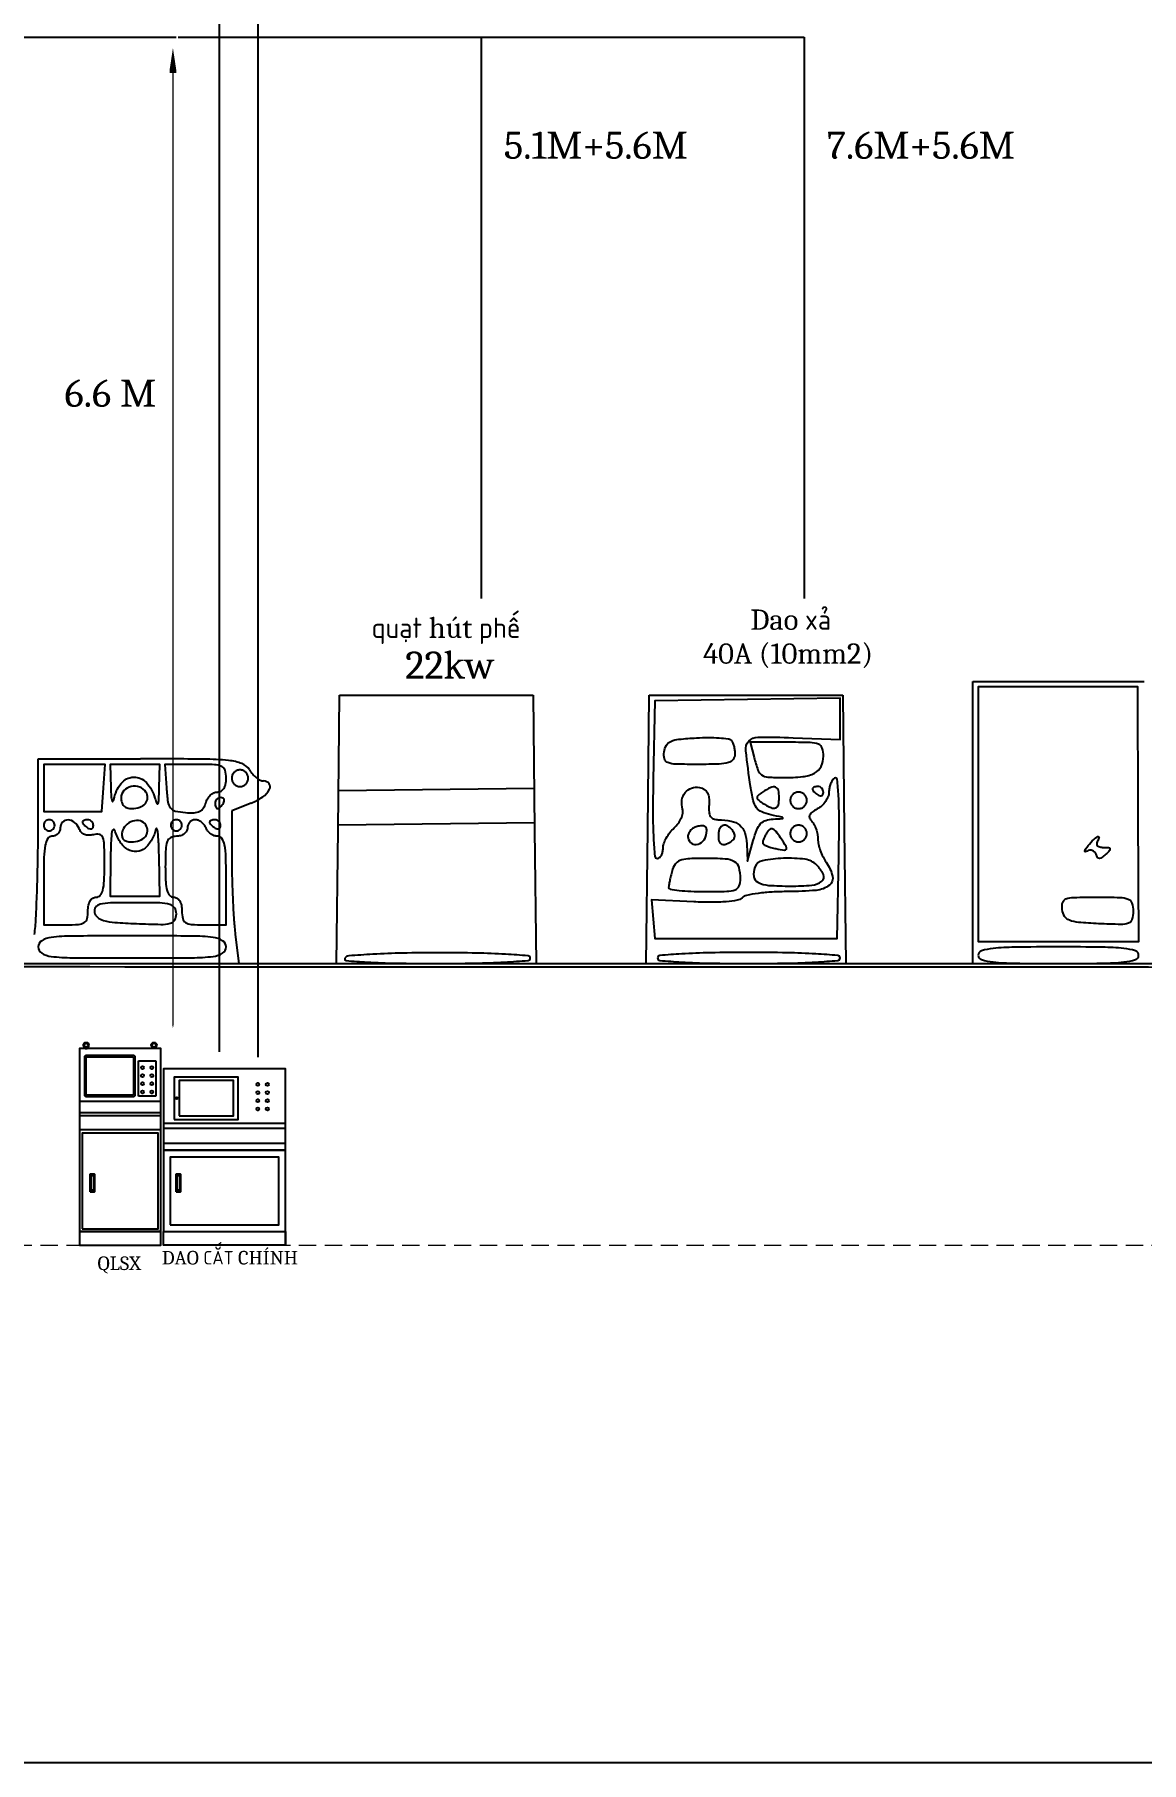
# Model space of a CAD drawing. Extents: x 223136 to 348136, y -32544 to -4064.
# Drawn here: x 256646 to 264807, y -25702 to -12965 of the extents above; entities that cross this region are included whole.
import ezdxf

# ---------------------------------------------------------------- set-up
doc = ezdxf.new("R2010")
doc.units = 0
doc.header["$LTSCALE"] = 20
doc.header["$MEASUREMENT"] = 0
doc.linetypes.add('HIDDEN', pattern=[9.525, 6.35, -3.175])
doc.layers.add('6', color=6, linetype='Continuous')
doc.layers.add('Cuasau', color=10, linetype='Continuous')

# ---------------------------------------------------------------- blocks, each defined once
blk = doc.blocks.new('PC_Box_Front')
at = {"linetype": 'ByBlock'}
for p, q in [((42, 1457), (42, 1450)), ((42, 1455), (58, 1455)), ((42, 1450), (58, 1450)), ((58, 1457), (58, 1450)), ((542, 1457), (542, 1450)), ((558, 1455), (542, 1455)), ((558, 1450), (542, 1450)), ((558, 1457), (558, 1450)), ((435, 1360), (565, 1360)), ((435, 1100), (435, 1360)), ((565, 1360), (565, 1100)), ((600, 1060), (0, 1060)), ((565, 1100), (435, 1100)), ((600, 975), (0, 975)), ((600, 955), (0, 955)), ((600, 850), (0, 850)), ((80, 394), (80, 524)), ((80, 524), (112, 524)), ((112, 524), (112, 394)), ((112, 394), (80, 394)), ((85, 408), (107, 408))]:
    blk.add_line(p, q, dxfattribs=at)
for points in [[(0, 100), (600, 100), (600, 1450), (0, 1450)], [(20, 120), (580, 120), (580, 825), (20, 825)], [(80, 394), (112, 394), (112, 524), (80, 524)], [(0, 0), (600, 0), (600, 100), (0, 100)]]:
    blk.add_lwpolyline(points, close=True, dxfattribs=at)
for points in [[(50, 1400), (400, 1400, -0.414214), (410, 1390), (410, 1105, -0.414214), (400, 1095), (50, 1095, -0.414214), (40, 1105), (40, 1390, -0.414214)], [(60, 1390), (390, 1390, -0.414214), (400, 1380), (400, 1115, -0.414214), (390, 1105), (60, 1105, -0.414214), (50, 1115), (50, 1380, -0.414214)]]:
    blk.add_lwpolyline(points, format="xyb", close=True, dxfattribs=at)
blk.add_lwpolyline([(85, 503), (85, 399), (107, 399), (107, 503)], dxfattribs=at)
for centre, radius in [((50, 1475), 20), ((50, 1475), 14), ((550, 1475), 20), ((550, 1475), 14), ((465, 1310), 11), ((535, 1310), 11), ((465, 1250), 11), ((465, 1190), 11), ((535, 1250), 11), ((535, 1190), 11), ((465, 1130), 11), ((535, 1130), 11)]:
    blk.add_circle(centre, radius, dxfattribs=at)
blk.add_arc((96, 503), 11, 359.0354, 180.9646, dxfattribs=at)

msp = doc.modelspace()

# ---------------------------------------------------------------- hatches: boundary and pattern name
at = {"layer": '6', "linetype": 'ByBlock'}
h = msp.add_hatch(dxfattribs=at)
h.set_pattern_fill('ANSI32', color=8, scale=150)
h.paths.add_polyline_path([(293100, -16999.533), (287251.209, -16999.533), (287249.759, -17000.314), (287249.759, -17259.943), (293100, -17259.943)])
h.paths.add_polyline_path([(294444.5, -16999.533), (293100, -16999.533), (293100, -17259.943), (294444.5, -17259.943)])
h.paths.add_polyline_path([(310271, -16999.533), (294444.5, -16999.533), (294444.5, -17259.943), (309914.14, -17259.943), (310271, -17254.453)])
h.paths.add_polyline_path([(286789.377, -17508.211), (287249.759, -17259.943), (287249.759, -17000.314), (287053.524, -17106.068, -0.135462681), (286835.276, -17223.685), (286191.122, -17570.829), (286191.122, -17830.829), (286309.783, -17766.839, -0.322823165)])
h.paths.add_polyline_path([(286789.377, -17508.211, 0.322823165), (286309.783, -17766.839)], flags=17)
h.paths.add_polyline_path([(322538.455, -16999.533), (310271, -16999.533), (310271, -17259.943), (322831.71, -17259.943, -0.047041611)])
h.paths.add_polyline_path([(326394.5, -16999.533), (322538.455, -16999.533, 0.047041611), (322831.71, -17259.943), (325448.278, -17259.943), (325872.486, -17253.417, -0.002624999), (326263.232, -17249.457, -0.011484333), (326394.5, -17251.831)])
h.paths.add_polyline_path([(289265.28, -20791.194), (291669.118, -20791.194), (291669.118, -20010.141), (289265.28, -20010.141)], flags=9)
h.paths.add_polyline_path([(289242.056, -21672.469), (290963.634, -21672.469), (290963.634, -20891.416), (289242.056, -20891.416)], flags=9)
h.paths.add_polyline_path([(341793.609, -14897.652), (343381.371, -14897.652), (343381.371, -14116.599), (341793.609, -14116.599)], flags=9)
h.paths.add_polyline_path([(326496.976, -14897.652), (328084.739, -14897.652), (328084.739, -14116.599), (326496.976, -14116.599)], flags=9)
h.paths.add_polyline_path([(341485.618, -12728.635), (342216.755, -12728.635), (342216.755, -12280.916), (341485.618, -12280.916)], flags=9)
h.paths.add_polyline_path([(334494.455, -12728.635), (335389.821, -12728.635), (335389.821, -12280.916), (334494.455, -12280.916)], flags=9)
h.paths.add_polyline_path([(341228.274, -11323.157), (341959.411, -11323.157), (341959.411, -10875.438), (341228.274, -10875.438)], flags=9)
h.paths.add_polyline_path([(310492.266, -14654.818), (312698.276, -14654.818), (312698.276, -14207.099), (310492.266, -14207.099)], flags=9)
h.paths.add_polyline_path([(341101.91, -22162.655), (341846.624, -22162.655), (341846.624, -21938.795), (341101.91, -21938.795)], flags=9)
h.paths.add_polyline_path([(325532.287, -22162.655), (326284.242, -22162.655), (326284.242, -21938.795), (325532.287, -21938.795)], flags=9)
h.paths.add_polyline_path([(309518.361, -22162.655), (310264.958, -22162.655), (310264.958, -21938.795), (309518.361, -21938.795)], flags=9)
h.paths.add_polyline_path([(292477.274, -22003.036), (293529.88, -22003.036), (293529.88, -21779.176), (292477.274, -21779.176)], flags=9)
h.paths.add_polyline_path([(282411.597, -22165.913), (282985.42, -22165.913), (282985.42, -21942.054), (282411.597, -21942.054)], flags=9)
h.paths.add_polyline_path([(257550.171, -22130.394), (258652.67, -22130.394), (258652.67, -21906.534), (257550.171, -21906.534)], flags=9)
h.paths.add_polyline_path([(257076.65, -22130.504), (257461.407, -22130.504), (257461.407, -21906.644), (257076.65, -21906.644)], flags=9)
h.paths.add_polyline_path([(243783.632, -22162.655), (244685.913, -22162.655), (244685.913, -21938.795), (243783.632, -21938.795)], flags=9)

# ---------------------------------------------------------------- linework, layer by layer
for p, q in [((263562.654, -18773.115), (263562.654, -17733.429)), ((263562.654, -17733.429), (264194.62, -17733.429)), ((264194.62, -17733.429), (264826.586, -17733.429)), ((258883.34, -18824.08), (258894.258, -17835.359)), ((258894.258, -17835.359), (259607.769, -17835.359)), ((259607.769, -17835.359), (260321.279, -17835.359)), ((260321.279, -17835.359), (260332.197, -18824.08)), ((261166.573, -18824.08), (261177.491, -17835.359)), ((261177.491, -17835.359), (261891.001, -17835.359)), ((261891.001, -17835.359), (262604.512, -17835.359)), ((262604.512, -17835.359), (262615.43, -18824.08)), ((256671.829, -18844.466), (256672.183, -18304.237)), ((256672.183, -18304.237), (257426.12, -18304.237)), ((258241.906, -18630.413), (258099.204, -18686.405)), ((258099.204, -18686.405), (258099.558, -19035.55)), ((258872.423, -19812.802), (258883.34, -18824.08)), ((260332.197, -18824.08), (260343.115, -19812.802)), ((261155.655, -19812.802), (261166.573, -18824.08)), ((262615.43, -18824.08), (262626.347, -19812.802)), ((263562.654, -19812.802), (263562.654, -18773.115)), ((258125.624, -19598.749), (258151.334, -19812.802)), ((237333.565, -19812.802), (346860.741, -19812.802)), ((258151.334, -19812.802), (258511.878, -19812.802)), ((258511.878, -19812.802), (258872.423, -19812.802)), ((260343.115, -19812.802), (260749.385, -19812.802)), ((260749.385, -19812.802), (261155.655, -19812.802)), ((262626.347, -19812.802), (263094.501, -19812.802)), ((263094.501, -19812.802), (263562.654, -19812.802))]:
    msp.add_line(p, q)
at = {"linetype": 'ByBlock'}
for p, q in [((257689.524, -21495.371), (257689.524, -21365.371)), ((257689.524, -21365.371), (257721.524, -21365.371)), ((257721.524, -21365.371), (257721.524, -21495.371)), ((257721.524, -21495.371), (257689.524, -21495.371)), ((257694.524, -21481.091), (257716.524, -21481.091))]:
    msp.add_line(p, q, dxfattribs=at)
for points in [[(223135.508, -25702.311), (348135.508, -25702.311), (348135.508, -4063.542), (223135.508, -4063.542)], [(257689.524, -21495.371), (257721.524, -21495.371), (257721.524, -21365.371), (257689.524, -21365.371)]]:
    msp.add_lwpolyline(points, close=True, dxfattribs=at)
for points in [[(263603.426, -18711.957), (263603.426, -19649.714), (264194.926, -19649.714), (264786.425, -19649.714), (264783.372, -18711.957), (264780.32, -17774.201), (264191.873, -17774.201), (263603.426, -17774.201)], [(256712.955, -18518.29), (256712.955, -18691.571), (256927.009, -18691.571), (257141.062, -18691.571), (257153.599, -18518.29), (257166.136, -18345.009), (256939.546, -18345.009), (256712.955, -18345.009)]]:
    msp.add_lwpolyline(points, close=True)
for points in [[(261206.951, -18457.132, 0.004912), (261204.518, -18709.419, 0.013101), (261209.265, -18889.324, 0.009028), (261218.566, -19020.782, 0.388468), (261237.53, -19038.133, 0.174457), (261253.515, -19032.381, 0.093221), (261267.116, -19016.036, 0.073483), (261276.32, -18991.687, 0.053729), (261279.421, -18962.908, -0.085127), (261285.28, -18928.746, -0.040647), (261303.544, -18887.95, -0.038745), (261330.118, -18847.357, -0.044566), (261361.542, -18813.366, 0.050998), (261391.465, -18780.151, 0.052765), (261413.655, -18741.929, 0.058395), (261425.346, -18704.649, 0.122689), (261423.63, -18674.537, -0.110172), (261418.301, -18609.384, -0.133825), (261442.297, -18553.24, -0.143694), (261489.81, -18519.65, -0.134106), (261549.325, -18515.876, -0.08913), (261583.943, -18529.746, -0.128731), (261606.447, -18553.621, -0.101432), (261617.626, -18590.064, -0.041225), (261618.307, -18642.204, 0.034491), (261618.287, -18695.982, 0.121363), (261628.767, -18728.686, 0.170249), (261650.761, -18746.54, 0.086366), (261686.324, -18752.729, -0.05115), (261781.604, -18762.502, -0.125172), (261844.508, -18793.158, -0.138773), (261881.249, -18847.737, -0.069241), (261896.154, -18930.372), (261901.306, -19058.519), (261944.116, -18905.624, -0.026129), (261970.776, -18826.571, -0.094089), (261999.14, -18781.84, -0.126902), (262036.881, -18757.883, -0.066898), (262091.859, -18747.905, 0.002243), (262160.718, -18744.43, 0.555272), (262163.189, -18739.93, 0.214031), (262155.969, -18734.583, 0.001314), (262074.475, -18716.947, -0.049059), (262006.719, -18695.351, -0.136496), (261968.162, -18664.306, -0.09922), (261944.296, -18611.404, -0.019157), (261924.603, -18507.717, -0.009069), (261889.839, -18244.376, -0.210463), (261911.8, -18173.822, -0.216694), (261978.392, -18143.493, -0.009654), (262237.659, -18148.346), (262584.316, -18161.535), (262584.221, -18008.811), (262584.126, -17856.087), (261901.194, -17866.109), (261218.263, -17876.131)], [(261780.497, -18166.551, -0.093317), (261791.634, -18182.855, -0.035239), (261800.95, -18208.962, -0.033397), (261807.321, -18239.519, -0.034706), (261809.457, -18270.26, -0.163281), (261796.455, -18309.016, -0.164265), (261762.739, -18331.972, -0.060305), (261692.892, -18342.648, -0.007804), (261541.604, -18345.009, -0.005947), (261374.063, -18343.016, -0.080616), (261314.13, -18331.821, -0.248535), (261289.613, -18304.865, -0.098296), (261286.778, -18253.272, -0.09514), (261303.729, -18203.912, -0.161566), (261335.95, -18175.08, -0.078112), (261396.867, -18159.288, -0.011201), (261525.672, -18149.563, -0.012512), (261614.299, -18147.087, -0.017371), (261693.696, -18149.615, -0.01393), (261758.325, -18155.736, -0.167313)], [(261951.053, -18293.96, 0.02162), (261978.58, -18386.494, 0.160467), (262006.037, -18422.568, 0.135889), (262051.709, -18438.306, 0.013974), (262166.812, -18442.197, 0.027195), (262309.746, -18435.254, 0.096887), (262396.977, -18408.644, 0.157393), (262444.493, -18359.575, 0.114773), (262461.81, -18285.131, 0.076485), (262452.61, -18225.343, 0.228779), (262425.007, -18196.018, 0.085523), (262364.381, -18184.033, 0.006138), (262192.371, -18181.921), (261922.933, -18181.921)], [(257207.772, -18518.29, 0.009727), (257210.964, -18580.241, 0.048279), (257216.77, -18614.592, 0.585464), (257223.635, -18616.327, 0.142651), (257230.606, -18602.795, -0.118776), (257284.297, -18485.322, -0.222302), (257375.606, -18439.151, -0.219451), (257470.528, -18479.439, -0.116654), (257533.597, -18593.5, 0.027292), (257547.433, -18634.236, 0.670609), (257556.105, -18634.3, 0.088797), (257562.177, -18607.095, 0.004749), (257565.104, -18518.29), (257569.168, -18345.009), (257385.694, -18345.009), (257202.22, -18345.009)], [(257617.788, -18517.444, 0.017), (257628.847, -18620.812, 0.129538), (257647.656, -18665.521, 0.173943), (257683.543, -18688.55, 0.036694), (257758.305, -18700.056, 0.031019), (257822.371, -18701.167, 0.099598), (257863.588, -18690.939, 0.136648), (257890.228, -18667.885, 0.082694), (257907.383, -18629.551, -0.070758), (257920.314, -18598.713, -0.06996), (257941.37, -18572.569, -0.075658), (257967.043, -18554.929, -0.113235), (257993.457, -18548.869, 0.124301), (258021.081, -18541.894, 0.127847), (258041.741, -18522.686, 0.095786), (258054.353, -18490.788, 0.046413), (258058.432, -18446.939, 0.06847), (258050.41, -18388.63, 0.222208), (258025.58, -18359.787, 0.097538), (257972.177, -18347.381, 0.008451), (257831.842, -18345.009), (257605.251, -18345.009)], [(258099.204, -18446.939, 0.099038), (258103.873, -18470.279, 0.097945), (258117.169, -18490.132, 0.097945), (258137.022, -18503.428, 0.099038), (258160.362, -18508.097, 0.099038), (258183.702, -18503.428, 0.097945), (258203.555, -18490.132, 0.097945), (258216.851, -18470.279, 0.099038), (258221.52, -18446.939, 0.099038), (258216.851, -18423.599, 0.097945), (258203.555, -18403.746, 0.097945), (258183.702, -18390.45, 0.099038), (258160.362, -18385.781, 0.099038), (258137.022, -18390.45, 0.097945), (258117.169, -18403.746, 0.097945), (258103.873, -18423.599, 0.099038)], [(262502.582, -18549.841, -0.094651), (262496.254, -18582.967, -0.057478), (262477.342, -18618.226, -0.054793), (262449.521, -18650.165, -0.063412), (262416.66, -18673.528, 0.033408), (262377.914, -18697.722, 0.132043), (262360.33, -18719.323, 0.206666), (262360.046, -18740.998, 0.098035), (262375.888, -18764.661, -0.074284), (262393.202, -18788.056, -0.038566), (262407.775, -18821.429, -0.037284), (262417.712, -18858.77, -0.046421), (262421.038, -18894.514, 0.056204), (262425.405, -18933.244, 0.029256), (262439, -18979.981, 0.028679), (262458.773, -19026.89, 0.038709), (262482.187, -19066.521, -0.091654), (262528.754, -19168.538, -0.298781), (262505.477, -19235.348, -0.142165), (262408.003, -19273.427, -0.0225), (262200.584, -19282.765, 0.014337), (262084.951, -19286.082, 0.018984), (261980.121, -19296.103, 0.016593), (261895.018, -19310.402, 0.147495), (261861.904, -19328.172, -0.153074), (261826.175, -19346.845, -0.023693), (261745.989, -19357.365, -0.021968), (261638.949, -19361.556, -0.011415), (261505.281, -19357.862), (261194.064, -19342.146), (261206.164, -19485.737), (261218.263, -19629.328), (261891.001, -19629.328), (262563.74, -19629.328), (262575.04, -19024.849, 0.004293), (262577.753, -18756.473, 0.013581), (262573.144, -18576.793, 0.012833), (262563.62, -18455.665, 0.552891), (262544.461, -18446.255, 0.10774), (262528.404, -18461.769, 0.050972), (262514.884, -18487.36, 0.047199), (262505.685, -18518.198, 0.048926)], [(257283.764, -18589.641, 0.072026), (257288.863, -18624.854, 0.121293), (257303.849, -18650.489, 0.12387), (257328.76, -18665.896, 0.077002), (257362.901, -18671.185, 0.084055), (257421.21, -18661.313, 0.133059), (257462.787, -18632.869, 0.167478), (257478.641, -18592.517, 0.150128), (257467.238, -18548.869, 0.172127), (257421.322, -18512.018, 0.139409), (257357.878, -18508.311, 0.14748), (257304.463, -18538.296, 0.193987)], [(257976.888, -18630.413, 0.042167), (257978.207, -18646.023, 0.061769), (257982.169, -18659.208, 0.081139), (257987.992, -18668.149, 0.210953), (257994.868, -18671.185, 0.151918), (258003.459, -18668.513, 0.038439), (258014.968, -18659.208, 0.035638), (258027.078, -18646.02, 0.029505), (258038.046, -18630.413, 0.082592), (258044.427, -18614.834, 0.161196), (258043.159, -18601.618, 0.182303), (258034.538, -18592.833, 0.108972), (258020.066, -18589.641, 0.093332), (258003.584, -18592.745, 0.09642), (257989.572, -18601.618, 0.099167), (257980.193, -18614.856, 0.105053)], [(262013.317, -18549.493, 0.02521), (261980.101, -18573.778, 0.226004), (261972.545, -18589.641, 0.226004), (261980.101, -18605.504, 0.02521), (262013.317, -18629.789, 0.032992), (262073.406, -18663.791, 0.19391), (262108.851, -18666.13, 0.261891), (262129.418, -18643.668, 0.057336), (262135.633, -18589.641, 0.057336), (262129.418, -18535.614, 0.261891), (262108.851, -18513.152, 0.19391), (262073.406, -18515.492, 0.032992)], [(262217.177, -18610.027, 0.099038), (262221.846, -18633.367, 0.097945), (262235.143, -18653.22, 0.097945), (262254.995, -18666.516, 0.099038), (262278.336, -18671.185, 0.099038), (262301.676, -18666.516, 0.097945), (262321.528, -18653.22, 0.097945), (262334.825, -18633.367, 0.099038), (262339.494, -18610.027, 0.099038), (262334.825, -18586.687, 0.097945), (262321.528, -18566.834, 0.097945), (262301.676, -18553.538, 0.099038), (262278.336, -18548.869, 0.099038), (262254.995, -18553.538, 0.097945), (262235.143, -18566.834, 0.097945), (262221.846, -18586.687, 0.099038)], [(262380.266, -18526.077, 0.151918), (262382.938, -18534.669, 0.038439), (262392.242, -18546.177, 0.035638), (262405.431, -18558.288, 0.029505), (262421.038, -18569.255, 0.082592), (262436.617, -18575.636, 0.161196), (262449.833, -18574.368, 0.182303), (262458.618, -18565.747, 0.108972), (262461.81, -18551.275, 0.093332), (262458.706, -18534.793, 0.09642), (262449.833, -18520.781, 0.099167), (262436.594, -18511.402, 0.105053), (262421.038, -18508.097, 0.042167), (262405.428, -18509.416, 0.061769), (262392.242, -18513.379, 0.081139), (262383.301, -18519.201, 0.210953)], [(256712.955, -18793.501, 0.099038), (256716.068, -18809.061, 0.097945), (256724.932, -18822.296, 0.097945), (256738.167, -18831.161, 0.099038), (256753.727, -18834.273, 0.099038), (256769.288, -18831.161, 0.097945), (256782.523, -18822.296, 0.097945), (256791.387, -18809.061, 0.099038), (256794.499, -18793.501, 0.099038), (256791.387, -18777.941, 0.097945), (256782.523, -18764.706, 0.097945), (256769.288, -18755.842, 0.099038), (256753.727, -18752.729, 0.099038), (256738.167, -18755.842, 0.097945), (256724.932, -18764.706, 0.097945), (256716.068, -18777.941, 0.099038)], [(256835.271, -18813.887, -0.099038), (256830.603, -18837.227, -0.097945), (256817.306, -18857.08, -0.097945), (256797.454, -18870.376, -0.099038), (256774.113, -18875.045, 0.258593), (256743.66, -18891.924, 0.093584), (256725.06, -18939.601, 0.039364), (256715.346, -19030.326, 0.006994), (256712.955, -19201.221), (256712.955, -19527.397), (256876.043, -19527.397, 0.016149), (256970.698, -19524.34, 0.124134), (257012.63, -19510.834, 0.201266), (257032.944, -19482.074, 0.05449), (257039.132, -19425.467, -0.04716), (257043.153, -19382.927, -0.088208), (257055.44, -19350.719, -0.118484), (257075.012, -19330.788, -0.140575), (257100.29, -19323.537, 0.220089), (257129.714, -19309.926, 0.114383), (257148.666, -19273.209, 0.051353), (257158.804, -19204.304, 0.010869), (257161.448, -19082.722, 0.00704), (257159.416, -18938.403, 0.081524), (257148.721, -18883.049, 0.258684), (257124.261, -18861.982, 0.115636), (257080.399, -18863.102, -0.064507), (257044.548, -18867.678, -0.09915), (257013.979, -18861.496, -0.109508), (256990.236, -18844.711, -0.092991), (256974.107, -18818.513, 0.129462), (256941.115, -18772.679, 0.165512), (256892.756, -18754.402, 0.215663), (256852.208, -18771.141, 0.190885)], [(256998.36, -18770.709, 0.151918), (257001.032, -18779.301, 0.038439), (257010.336, -18790.809, 0.035638), (257023.525, -18802.92, 0.029505), (257039.132, -18813.887, 0.082592), (257054.711, -18820.269, 0.161196), (257067.927, -18819, 0.182303), (257076.712, -18810.379, 0.108972), (257079.904, -18795.907, 0.093332), (257076.8, -18779.425, 0.09642), (257067.927, -18765.413, 0.099167), (257054.688, -18756.034, 0.105053), (257039.132, -18752.729, 0.042167), (257023.522, -18754.048, 0.061769), (257010.336, -18758.011, 0.081139), (257001.395, -18763.834, 0.210953)], [(257461.372, -18961.457, -0.154863), (257399.322, -18986.633, -0.153257), (257333.816, -18971.572, -0.118385), (257276.194, -18916.163, -0.074253), (257237.79, -18830.415, 0.464974), (257226.899, -18825.453, 0.24655), (257216.736, -18838.98, 0.029482), (257209.572, -18909.002, 0.007273), (257206.284, -19024.543), (257202.22, -19316.742), (257385.694, -19316.742), (257569.168, -19316.742), (257563.615, -19024.543, 0.005949), (257560.318, -18917.865, 0.017247), (257554.618, -18844.255, 0.083462), (257547.754, -18820.234, 0.723188), (257540.782, -18821.119, -0.047577), (257529.621, -18858.886, -0.033138), (257510.327, -18898.964, -0.033535), (257486.434, -18935.276, -0.057327)], [(257291.435, -18844.934, 0.08023), (257290.487, -18876.383, 0.160906), (257301.155, -18898.521, 0.142972), (257324.055, -18911.591, 0.058724), (257359.912, -18915.817, 0.080801), (257420.436, -18905.972, 0.136742), (257462.7, -18877.41, 0.173116), (257478.214, -18836.424, 0.144136), (257465.842, -18791.244, 0.195296), (257425.937, -18762.057, 0.136944), (257369.625, -18763.546, 0.123391), (257317.861, -18794.87, 0.148789)], [(257773.028, -18813.887, -0.130775), (257766.781, -18837.362, -0.10214), (257749.244, -18857.207, -0.08892), (257722.854, -18870.484, -0.072314), (257691.484, -18875.045, 0.118451), (257648.504, -18885.372, 0.189837), (257623.839, -18913.269, 0.077556), (257612.447, -18971.261, 0.009792), (257609.94, -19099.291, 0.01212), (257612.656, -19211.33, 0.054498), (257622.913, -19275.97, 0.118311), (257641.924, -19310.623, 0.211442), (257671.098, -19323.537, -0.140575), (257696.376, -19330.788, -0.118484), (257715.947, -19350.719, -0.088208), (257728.234, -19382.927, -0.04716), (257732.256, -19425.467, 0.05449), (257738.443, -19482.074, 0.201266), (257758.758, -19510.834, 0.124134), (257800.69, -19524.34, 0.016149), (257895.344, -19527.397), (258058.432, -19527.397), (258058.432, -19201.221, 0.006853), (258056.064, -19028.422, 0.040453), (258046.288, -18938.487, 0.099369), (258027.262, -18891.833, 0.251481), (257995.994, -18875.045, -0.088478), (257970.371, -18870.475, -0.06652), (257945.004, -18857.08, -0.065663), (257923.728, -18837.267, -0.081035), (257910.088, -18813.887, 0.074185), (257896.872, -18790.507, 0.064359), (257876.83, -18770.694, 0.06686), (257853.29, -18757.292, 0.096313), (257829.824, -18752.729, 0.106859), (257808.154, -18757.414, 0.099462), (257789.712, -18770.694, 0.095925), (257777.348, -18790.54, 0.091732)], [(257650.712, -18793.501, 0.099038), (257653.824, -18809.061, 0.097945), (257662.689, -18822.296, 0.097945), (257675.924, -18831.161, 0.099038), (257691.484, -18834.273, 0.099038), (257707.044, -18831.161, 0.097945), (257720.279, -18822.296, 0.097945), (257729.143, -18809.061, 0.099038), (257732.256, -18793.501, 0.099038), (257729.143, -18777.941, 0.097945), (257720.279, -18764.706, 0.097945), (257707.044, -18755.842, 0.099038), (257691.484, -18752.729, 0.099038), (257675.924, -18755.842, 0.097945), (257662.689, -18764.706, 0.097945), (257653.824, -18777.941, 0.099038)], [(257936.116, -18770.709, 0.151918), (257938.788, -18779.301, 0.038439), (257948.093, -18790.809, 0.035638), (257961.281, -18802.92, 0.029505), (257976.888, -18813.887, 0.082592), (257992.467, -18820.269, 0.161196), (258005.683, -18819, 0.182303), (258014.468, -18810.379, 0.108972), (258017.66, -18795.907, 0.093332), (258014.556, -18779.425, 0.09642), (258005.683, -18765.413, 0.099167), (257992.445, -18756.034, 0.105053), (257976.888, -18752.729, 0.042167), (257961.278, -18754.048, 0.061769), (257948.093, -18758.011, 0.081139), (257939.152, -18763.834, 0.210953)], [(261462.895, -18875.604, 0.200576), (261481.271, -18919.569, 0.224971), (261524.278, -18934.609, 0.174236), (261572.248, -18911.369, 0.147142), (261598.549, -18861.15, 0.055061), (261601.323, -18826.647, 0.191187), (261592.617, -18806.482, 0.191187), (261572.451, -18797.775, 0.055061), (261537.949, -18800.55, 0.073891), (261509.267, -18810.624, 0.07517), (261484.942, -18828.559, 0.081554), (261468.569, -18851.366, 0.115485)], [(261687.141, -18873.766, 0.051069), (261690.68, -18908.325, 0.155809), (261702.121, -18928.623, 0.195231), (261721.263, -18935.89, 0.086117), (261748.299, -18930.561, 0.066516), (261787.442, -18909.216, 0.161077), (261806.329, -18882.722, 0.183515), (261804.43, -18852.669, 0.09007), (261782.276, -18820.683, 0.094758), (261746.396, -18796.323, 0.233205), (261715.424, -18797.895, 0.197246), (261694.137, -18824.635, 0.070834)], [(262013.942, -18921.257, 0.257937), (262019.768, -18932.429, 0.039469), (262042.514, -18945.043, 0.035819), (262074.292, -18956.853, 0.023838), (262112.087, -18965.964, 0.011952), (262174.981, -18976.436, 0.337305), (262188.56, -18968.848, 0.244853), (262187.315, -18951.007, 0.007529), (262146.576, -18886.74, 0.022131), (262113.149, -18840.341, 0.119264), (262088.852, -18821.295, 0.249256), (262068.21, -18822.558, 0.11448), (262048.431, -18842.033, 0.018931), (262035.422, -18864.372, 0.019722), (262024.33, -18887.332, 0.01985), (262016.348, -18907.858, 0.076909)], [(262217.177, -18854.659, 0.099038), (262221.846, -18877.999, 0.097945), (262235.143, -18897.852, 0.097945), (262254.995, -18911.148, 0.099038), (262278.336, -18915.817, 0.099038), (262301.676, -18911.148, 0.097945), (262321.528, -18897.852, 0.097945), (262334.825, -18877.999, 0.099038), (262339.494, -18854.659, 0.099038), (262334.825, -18831.319, 0.097945), (262321.528, -18811.466, 0.097945), (262301.676, -18798.17, 0.099038), (262278.336, -18793.501, 0.099038), (262254.995, -18798.17, 0.097945), (262235.143, -18811.466, 0.097945), (262221.846, -18831.319, 0.099038)], [(264480.024, -18915.817, 0.16427), (264476.441, -18931.265, 0.190626), (264483.295, -18944.612, 0.123315), (264500.881, -18953.64, 0.057278), (264526.545, -18956.589, -0.02233), (264563.823, -18958.255, -0.294958), (264574.187, -18966.348, -0.273631), (264571.479, -18979.707, -0.020087), (264544.24, -19007.554, -0.026524), (264515.394, -19032.012, -0.164896), (264497.266, -19038.087, -0.247399), (264483.49, -19030.764, -0.061551), (264471.445, -19007.3, 0.103623), (264460.628, -18989.962, 0.119486), (264444.24, -18979.489, 0.118325), (264424.745, -18977.627, 0.10027), (264405.191, -18984.548, -0.102336), (264392.394, -18989.019, -0.517159), (264388.094, -18984.388, -0.101645), (264394.674, -18969.197, -0.017536), (264413.666, -18944.03, -0.022503), (264454.936, -18897.588, -0.099651), (264484.944, -18877.03, -0.625577), (264493.564, -18884.53, -0.072706)], [(261345.891, -19129.87, 0.007025), (261336.439, -19167.234, 0.007754), (261328.365, -19203.642, 0.007282), (261322.412, -19234.904, 0.038866), (261320.75, -19252.186, 0.372107), (261330.85, -19264.319, 0.01224), (261398.206, -19273.783, 0.017951), (261483.64, -19280.565, 0.010831), (261585.211, -19282.765, 0.006649), (261749.511, -19280.58, 0.079681), (261811.642, -19268.913, 0.21705), (261840.186, -19241.117, 0.09307), (261850.229, -19187.631, 0.063722), (261839.702, -19105.362, 0.204252), (261806.636, -19062.537, 0.113738), (261738.217, -19042.579, 0.014333), (261583.171, -19038.133, 0.012601), (261462.629, -19041.172, 0.079798), (261402.808, -19053.901, 0.151047), (261368.373, -19081.112, 0.085302)], [(261956.389, -19102.971, 0.123022), (261948.122, -19170.626, 0.245144), (261977.943, -19213.842, 0.104895), (262057.631, -19236.492, 0.01698), (262219.584, -19241.993, 0.022464), (262377.31, -19234.903, 0.147513), (262449.89, -19205.682, 0.342855), (262461.471, -19157.215, 0.090078), (262412.883, -19087.06, 0.16539), (262326.783, -19044.66, 0.041176), (262167.748, -19037.106, 0.039543), (262013.843, -19054.71, 0.258396)], [(264745.042, -19427.413, -0.067762), (264736.787, -19488.049, -0.243288), (264711.035, -19515.806, -0.092414), (264654.734, -19524.964, -0.006136), (264490.217, -19519.15, -0.008945), (264341.524, -19509.398, -0.071766), (264274.851, -19494.022, -0.164129), (264240.355, -19465.242, -0.102621), (264222.364, -19415.274, -0.098296), (264225.198, -19363.682, -0.248535), (264249.715, -19336.726, -0.080616), (264309.648, -19325.53, -0.005947), (264477.189, -19323.537, -0.006179), (264648.395, -19325.653, -0.086524), (264708.566, -19337.683, -0.229439), (264735.969, -19367.112, -0.074815)], [(257087.539, -19435.66, 0.176416), (257109.371, -19472.265, 0.105433), (257155.003, -19495.656, 0.047313), (257238.473, -19509.901, 0.008479), (257396.319, -19518.991, 0.005634), (257576.076, -19524.258, 0.063889), (257646.651, -19516.493, 0.201507), (257679.082, -19492.605, 0.135377), (257691.484, -19447.64, 0.144426), (257678.179, -19402.541, 0.18545), (257643.521, -19377.253, 0.060254), (257568.497, -19366.434, 0.005716), (257382.704, -19364.309, 0.005846), (257205.081, -19366.386, 0.0535), (257128.592, -19376.408, 0.180342), (257095.646, -19398.661, 0.204914)], [(256672.183, -19690.486, 0.263491), (256698.241, -19736.499, 0.106183), (256769.017, -19760.637, 0.027391), (256924.8, -19770.362, 0.001893), (257365.308, -19772.03, 0.001893), (257805.816, -19770.362, 0.027391), (257961.598, -19760.637, 0.106183), (258032.375, -19736.499, 0.263491), (258058.432, -19690.486, 0.263491), (258032.375, -19644.472, 0.106183), (257961.598, -19620.334, 0.027391), (257805.816, -19610.609, 0.001893), (257365.308, -19608.942, 0.001893), (256924.8, -19610.609, 0.027391), (256769.017, -19620.334, 0.106183), (256698.241, -19644.472, 0.263491)], [(258934.33, -19773.162, 0.55871), (258943.315, -19791.051, 0.006836), (259099.013, -19802.387, 0.010646), (259310.995, -19810.385, 0.004105), (259605.362, -19812.802, 0.004462), (259892.287, -19810.241, 0.009771), (260111.849, -19802.028, 0.004469), (260284.688, -19790.627, 0.392469), (260300.893, -19773.162, 0.391544), (260284.791, -19755.752, 0.004752), (260118.149, -19744.318, 0.010105), (259906.191, -19736.091, 0.004647), (259629.861, -19733.523, 0.005027), (259360.446, -19736.232, 0.009205), (259140.971, -19744.69, 0.004235), (258961.917, -19756.417, 0.24031)], [(261238.649, -19772.03, 0.390135), (261255.547, -19790.39, 0.005593), (261417.027, -19801.991, 0.010654), (261627.748, -19810.261, 0.004479), (261911.387, -19812.802, 0.004479), (262195.026, -19810.261, 0.010654), (262405.748, -19801.991, 0.005593), (262567.228, -19790.39, 0.390135), (262584.126, -19772.03, 0.390135), (262567.228, -19753.669, 0.005593), (262405.748, -19742.068, 0.010654), (262195.026, -19733.799, 0.004479), (261911.387, -19731.258, 0.004479), (261627.748, -19733.799, 0.010654), (261417.027, -19742.068, 0.005593), (261255.547, -19753.669, 0.390135)], [(263603.426, -19751.644, 0.328801), (263627.464, -19784.245, 0.049302), (263712.151, -19801.554, 0.022561), (263870.024, -19810.716, 0.003213), (264194.62, -19812.802, 0.003213), (264519.216, -19810.716, 0.022561), (264677.089, -19801.554, 0.049302), (264761.777, -19784.245, 0.328801), (264785.814, -19751.644, 0.328801), (264761.777, -19719.042, 0.049302), (264677.089, -19701.733, 0.022561), (264519.216, -19692.571, 0.003213), (264194.62, -19690.486, 0.003213), (263870.024, -19692.571, 0.022561), (263712.151, -19701.733, 0.049302), (263627.464, -19719.042, 0.328801)]]:
    msp.add_lwpolyline(points, format="xyb", close=True)
msp.add_lwpolyline([(257694.524, -21386.776), (257694.524, -21490.371), (257716.524, -21490.371), (257716.524, -21386.776)], dxfattribs=at)
for centre in [(258292.038, -20704.563), (258292.038, -20764.563), (258362.038, -20704.563), (258362.038, -20764.563), (258292.038, -20824.563), (258292.038, -20884.563), (258362.038, -20824.563), (258362.038, -20884.563)]:
    msp.add_circle(centre, 11, dxfattribs=at)
for centre, radius, start, end in [((257426.116, -75168.54), 56864.303, 89.5301706, 89.9999953), ((257876.079, -20296.782), 1990.7, 84.2148003, 89.5302078), ((258038.165, -18696.974), 382.702, 69.0974681, 84.214883), ((258133.846, -18446.444), 114.523, 31.9852359, 69.0974511), ((258430.504, -18261.178), 235.234, 211.9851781, 221.477782), ((258419.63, -18270.79), 220.72, 221.4777785, 231.4347868), ((258391.5, -18306.073), 175.597, 231.434668, 242.3282392), ((258333.258, -18417.142), 50.183, 242.3282654, 270.000024), ((258333.258, -18521.563), 54.237, 38.7641689, 90.000034), ((258085.815, -18232.596), 427.344, 291.4234701, 304.4707317), ((258232.976, -18446.951), 167.335, 304.4707054, 330.745193), ((258346.785, -18510.7), 36.888, 330.7452304, 38.76416), ((243488.232, -18835.831), 13183.6, 358.9953231, 359.9624702), ((243620.998, -18838.167), 13050.813, 358.0208787, 358.9953594), ((264079.427, -19029.48), 5979.872, 180.0581631, 181.4893931), ((266009.861, -18979.285), 7910.958, 181.4894063, 182.6497505), ((245022.592, -18886.6), 11648.383, 357.0695399, 358.0208735), ((265315.941, -19011.398), 7216.296, 182.6497675, 183.8229456), ((254946.112, -19394.595), 1711.869, 353.1507494, 357.0696279), ((260131.2, -19357.852), 2019.992, 183.8229815, 186.8491687), ((278592.885, 56242104.651), 56261944.788, 269.9732936726, 269.9902532233)]:
    msp.add_arc(centre, radius, start, end)
msp.add_arc((257705.524, -21386.961), 11.002, 359.0353819, 180.9646181, dxfattribs=at)
at = {"layer": 'Cuasau', "color": 5, "linetype": 'ByBlock'}
msp.add_line((258007.5, -12400.5), (258007.5, -20464.5), dxfattribs=at)
at = {"layer": 'Cuasau', "color": 2, "linetype": 'ByBlock', "true_color": 0xf1eb1f}
for p, q in [((246522, -12985), (257690.5, -12985)), ((257705.5, -12985), (259938.5, -12985)), ((257853.5, -12985), (262319.5, -12985)), ((259938.5, -12985), (259938.5, -17121.5)), ((262319.5, -12985), (262319.5, -17121.5)), ((258886.509, -18537.094), (260328.852, -18521.167)), ((258883.723, -18789.409), (260331.637, -18773.42))]:
    msp.add_line(p, q, dxfattribs=at)
at = {"layer": 'Cuasau', "linetype": 'ByBlock'}
for p, q in [((258292, -12876.285), (258292, -20502.5)), ((257596.067, -20989.502), (258496.067, -20989.502)), ((258496.067, -21029.502), (257596.067, -21029.502)), ((258496.067, -21139.502), (257596.067, -21139.502)), ((258496.067, -21889.502), (258496.067, -21029.502)), ((258496.067, -21189.502), (258496.067, -21139.502)), ((257596.067, -21189.502), (258496.067, -21189.502))]:
    msp.add_line(p, q, dxfattribs=at)
at = {"layer": 'Cuasau', "color": 3, "linetype": 'HIDDEN', "lineweight": 0}
msp.add_line((243736.271, -21889.502), (346231.5, -21889.502), dxfattribs=at)
at = {"layer": 'Cuasau', "color": 6, "linetype": 'ByBlock'}
msp.add_lwpolyline([(257666, -13063, 0, 50, 0), (257666, -13229, 50, 50, 0), (257666, -13239, 50, 50, 0), (257666, -13249, 10, 10, 0), (257666, -20154.5, 0, 50, 0), (257666, -20154.5, 50, 0, 0), (257666, -20291, 0, 0, 0)], format="xyseb", dxfattribs=at)
at = {"layer": 'Cuasau', "linetype": 'ByBlock'}
for points in [[(257596.067, -21789.502), (258496.067, -21789.502), (258496.067, -20589.502), (257596.067, -20589.502)], [(257676.067, -20961.502), (258148.067, -20961.502), (258148.067, -20649.502), (257676.067, -20649.502)], [(257712.067, -20935.502), (258112.067, -20935.502), (258112.067, -20675.502), (257712.067, -20675.502)], [(257596.067, -21789.502), (258496.067, -21789.502), (258496.067, -21189.502), (257596.067, -21189.502)], [(257646.067, -21739.502), (258446.067, -21739.502), (258446.067, -21239.502), (257646.067, -21239.502)], [(257596.067, -21789.502), (258496.067, -21789.502), (258496.067, -21889.502), (257596.067, -21889.502)]]:
    msp.add_lwpolyline(points, close=True, dxfattribs=at)
msp.add_circle((257694.067, -20805.502), 8, dxfattribs=at)

# ---------------------------------------------------------------- block references
msp.add_blockref('PC_Box_Front', (256976.067, -21889.502), dxfattribs=at)

# ---------------------------------------------------------------- texts
at = {"layer": 'Cuasau', "color": 2, "linetype": 'ByBlock', "true_color": 0xf1eb1f, "char_height": 200, "attachment_point": 1}
for s, insert in [('\\pi1.13765;{\\fCambria|b0|i0|c0|p18;5.1M+5.6M}', (260104.5, -13680.442)), ('\\pi0.99283;{\\fCambria|b0|i0|c0|p18;7.6M+5.6M}', (262485.5, -13680.442)), ('\\pi384.827;{\\fCambria|b0|i0|c0|p18;\\H0.75x;Dao xả\\P\\pi36.98124;40A (10mm2)}', (261538, -17202.6)), ('\\pi99.21875;{\\fCambria|b0|i0|c0|p18;\\H0.75x;quạt hút phế\\P\\pi347.69898;\\H1.33333x;22kw}', (259031, -17262.442))]:
    msp.add_mtext_dynamic_manual_height_columns(s, width=1389.53091, gutter_width=1, heights=[0], dxfattribs=dict(at, insert=insert))
at = {"layer": 'Cuasau', "color": 6, "linetype": 'ByBlock', "insert": (256502, -15508.486), "char_height": 200, "attachment_point": 1}
msp.add_mtext_dynamic_manual_height_columns('\\pi364.71477;{\\fCambria|b0|i0|c0|p18;6.6 M}', width=1389.53091, gutter_width=1, heights=[0], dxfattribs=at)
at = {"layer": 'Cuasau', "linetype": 'ByBlock', "char_height": 100, "attachment_point": 1}
for s, insert in [('{\\fCambria|b0|i0|c0|p18;DAO CẮT CHÍNH}', (257583.861, -21931.534)), ('\\pi532.45554;{\\fCambria|b0|i0|c0|p18;QLSX}', (256577.811, -21972.557))]:
    msp.add_mtext_dynamic_manual_height_columns(s, width=1389.53091, gutter_width=1, heights=[0], dxfattribs=dict(at, insert=insert))

doc.saveas('drawing.dxf')
